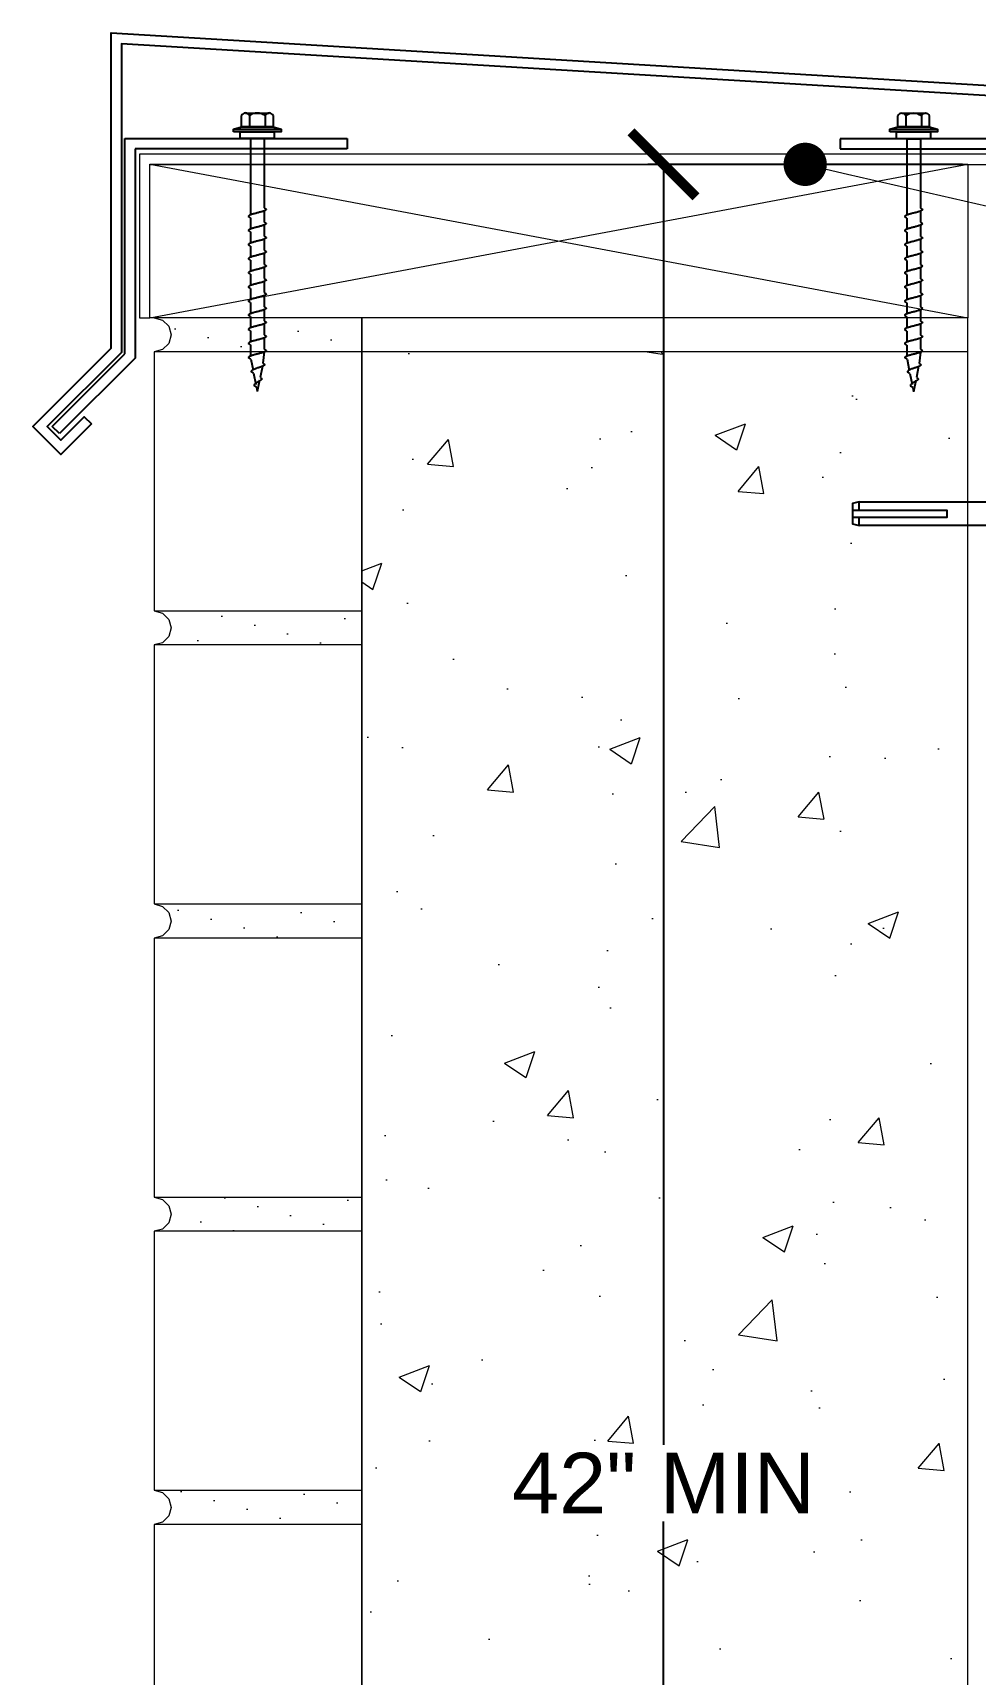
# Model space of a CAD drawing. Header units: inches. Extents: x -0.6 to 87.1, y 0 to 63.4.
# Drawn here: x -0.61 to 10.27, y 43.84 to 62.8 of the extents above; entities that cross this region are included whole.
import ezdxf
from ezdxf import colors
from ezdxf.entities.mleader import LeaderData, LeaderLine
from ezdxf.math import Vec2, Vec3

# ---------------------------------------------------------------- set-up
doc = ezdxf.new("R2010")
doc.units = ezdxf.units.IN
doc.header["$MEASUREMENT"] = 0
doc.set_wipeout_variables(frame=1)
for name, color, linetype, lineweight in [('Drainage Mat', 191, 'Continuous', 0), ('Others', 190, 'Continuous', 0), ('RT-250 HRA SYSTEM MESH', 3, 'Continuous', 0), ('Text', 20, 'Continuous', 0)]:
    doc.layers.add(name, color=color, linetype=linetype, lineweight=lineweight)
doc.layers.add('Fastener', color=94, linetype='Continuous')
doc.layers.add('Metal', color=17, linetype='Continuous', true_color=0x803345)
doc.styles.get("Standard").update_dxf_attribs({"font": 'arial.ttf'})
doc.dimstyles.get("Standard").update_dxf_attribs({"dimtxt": 0.18, "dimasz": 0.18, "dimexe": 0.18, "dimexo": 0.0625, "dimgap": 0.09, "dimtad": 0, "dimtih": 1, "dimtoh": 1, "dimdec": 4, "dimzin": 0, "dimdsep": 46, "dimtxsty": 'Standard', "dimcen": 0.09, "dimadec": 0, "dimazin": 0, "dimtfac": 1, "dimtdec": 4, "dimtofl": 0, "dimtmove": 0, "dimatfit": 3, "dimfxl": 1, "dimtolj": 1, "dimtzin": 0, "dimarcsym": 0})
pattern_1 = [(45, (0, 0), (-0.482183, 0.482183), [0, -0.393701]), (45, (-0.1019, 0.3803), (-0.482183, 0.482183), [0, -0.393701])]

# ---------------------------------------------------------------- blocks, each defined once
blk = doc.blocks.new('Ci Tools Composite Lining[1]_2', base_point=(-8.293, 48.437))
at = {"layer": 'Metal', "linetype": 'Continuous'}
for p, q in [((-9.737, 35.126), (-9.737, 37.613)), ((-9.737, 37.613), (-7.168, 37.613)), ((-7.168, 37.613), (-7.168, 37.495)), ((-9.619, 37.495), (-9.619, 35.077)), ((-7.168, 37.495), (-9.619, 37.495)), ((-10.576, 34.287), (-9.737, 35.126)), ((-9.619, 35.077), (-10.493, 34.204)), ((-10.493, 34.204), (-10.576, 34.287))]:
    blk.add_line(p, q, dxfattribs=at)
blk = doc.blocks.new('CI Tools Brick Wall Section[4]_2', base_point=(-9.4, -22.409))
at = {"linetype": 'Continuous'}
for points in [[(-7, 35.15), (-7, 35.543), (-9.4, 35.543), (-9.302, 35.517), (-9.23, 35.445), (-9.203, 35.346), (-9.23, 35.248), (-9.302, 35.176), (-9.4, 35.15)], [(-7, 31.764), (-7, 32.157), (-9.4, 32.157), (-9.302, 32.131), (-9.23, 32.059), (-9.203, 31.961), (-9.23, 31.862), (-9.302, 31.79), (-9.4, 31.764)], [(-7, 28.378), (-7, 28.772), (-9.4, 28.772), (-9.302, 28.745), (-9.23, 28.673), (-9.203, 28.575), (-9.23, 28.476), (-9.302, 28.404), (-9.4, 28.378)], [(-7, 24.992), (-7, 25.386), (-9.4, 25.386), (-9.302, 25.359), (-9.23, 25.287), (-9.203, 25.189), (-9.23, 25.091), (-9.302, 25.018), (-9.4, 24.992)], [(-7, 21.606), (-7, 22), (-9.4, 22), (-9.302, 21.974), (-9.23, 21.902), (-9.203, 21.803), (-9.23, 21.705), (-9.302, 21.633), (-9.4, 21.606)]]:
    blk.add_wipeout(points, dxfattribs=at).dxf.layer = 'Others'
at = {"layer": 'Others', "linetype": 'Continuous'}
h = blk.add_hatch(dxfattribs=at)
h.set_pattern_fill('PLASTER_0002', color=256, style=0, pattern_type=2)
h.set_pattern_definition(pattern_1)
h.paths.add_polyline_path([(-7, 35.15), (-7, 35.543), (-9.4, 35.543), (-9.302, 35.517), (-9.23, 35.445), (-9.203, 35.346), (-9.23, 35.248), (-9.302, 35.176), (-9.4, 35.15)])
h = blk.add_hatch(dxfattribs=at)
h.set_pattern_fill('PLASTER_0002', color=256, style=0, pattern_type=2)
h.set_pattern_definition(pattern_1)
h.paths.add_polyline_path([(-7, 31.764), (-7, 32.157), (-9.4, 32.157), (-9.302, 32.131), (-9.23, 32.059), (-9.203, 31.961), (-9.23, 31.862), (-9.302, 31.79), (-9.4, 31.764)])
h = blk.add_hatch(dxfattribs=at)
h.set_pattern_fill('PLASTER_0002', color=256, style=0, pattern_type=2)
h.set_pattern_definition(pattern_1)
h.paths.add_polyline_path([(-7, 28.378), (-7, 28.772), (-9.4, 28.772), (-9.302, 28.745), (-9.23, 28.673), (-9.203, 28.575), (-9.23, 28.476), (-9.302, 28.404), (-9.4, 28.378)])
h = blk.add_hatch(dxfattribs=at)
h.set_pattern_fill('PLASTER_0002', color=256, style=0, pattern_type=2)
h.set_pattern_definition(pattern_1)
h.paths.add_polyline_path([(-7, 24.992), (-7, 25.386), (-9.4, 25.386), (-9.302, 25.359), (-9.23, 25.287), (-9.203, 25.189), (-9.23, 25.091), (-9.302, 25.018), (-9.4, 24.992)])
h = blk.add_hatch(dxfattribs=at)
h.set_pattern_fill('PLASTER_0002', color=256, style=0, pattern_type=2)
h.set_pattern_definition(pattern_1)
h.paths.add_polyline_path([(-7, 21.606), (-7, 22), (-9.4, 22), (-9.302, 21.974), (-9.23, 21.902), (-9.203, 21.803), (-9.23, 21.705), (-9.302, 21.633), (-9.4, 21.606)])
for p, q in [((-9.4, 35.543), (-9.302, 35.517)), ((-9.302, 35.517), (-9.23, 35.445)), ((-7, 35.15), (-7, 35.543)), ((-9.23, 35.445), (-9.203, 35.346)), ((-9.203, 35.346), (-9.23, 35.248)), ((-9.302, 35.176), (-9.4, 35.15)), ((-7, 35.15), (-9.4, 35.15)), ((-9.4, 35.15), (-9.4, 32.157)), ((-9.23, 35.248), (-9.302, 35.176)), ((-7, 32.157), (-7, 35.15)), ((-9.4, 32.157), (-9.302, 32.131)), ((-9.4, 32.157), (-7, 32.157)), ((-9.302, 32.131), (-9.23, 32.059)), ((-9.23, 32.059), (-9.203, 31.961)), ((-7, 31.764), (-7, 32.157)), ((-9.23, 31.862), (-9.302, 31.79)), ((-9.203, 31.961), (-9.23, 31.862)), ((-9.302, 31.79), (-9.4, 31.764)), ((-7, 31.764), (-9.4, 31.764)), ((-9.4, 31.764), (-9.4, 28.772)), ((-7, 28.772), (-7, 31.764)), ((-9.4, 28.772), (-9.302, 28.745)), ((-9.4, 28.772), (-7, 28.772)), ((-9.302, 28.745), (-9.23, 28.673)), ((-9.23, 28.673), (-9.203, 28.575)), ((-7, 28.378), (-7, 28.772)), ((-9.23, 28.476), (-9.302, 28.404)), ((-9.203, 28.575), (-9.23, 28.476)), ((-9.302, 28.404), (-9.4, 28.378)), ((-7, 28.378), (-9.4, 28.378)), ((-9.4, 28.378), (-9.4, 25.386)), ((-7, 25.386), (-7, 28.378)), ((-9.4, 25.386), (-9.302, 25.359)), ((-9.4, 25.386), (-7, 25.386)), ((-9.302, 25.359), (-9.23, 25.287)), ((-9.23, 25.287), (-9.203, 25.189)), ((-7, 24.992), (-7, 25.386)), ((-9.23, 25.091), (-9.302, 25.018)), ((-9.203, 25.189), (-9.23, 25.091)), ((-9.302, 25.018), (-9.4, 24.992)), ((-7, 24.992), (-9.4, 24.992)), ((-9.4, 24.992), (-9.4, 22)), ((-7, 22), (-7, 24.992)), ((-9.4, 22), (-9.302, 21.974)), ((-9.4, 22), (-7, 22)), ((-7, 21.606), (-7, 22)), ((-9.302, 21.974), (-9.23, 21.902)), ((-9.23, 21.902), (-9.203, 21.803)), ((-9.203, 21.803), (-9.23, 21.705)), ((-9.302, 21.633), (-9.4, 21.606)), ((-9.23, 21.705), (-9.302, 21.633)), ((-7, 21.606), (-9.4, 21.606)), ((-9.4, 21.606), (-9.4, 18.614)), ((-7, 18.614), (-7, 21.606))]:
    blk.add_line(p, q, dxfattribs=at)
blk = doc.blocks.new('CI Tools Timber Member[6]_2', base_point=(-9.449, 35.543))
at = {"layer": 'Others', "linetype": 'Continuous'}
for p, q in [((-9.449, 37.315), (0, 35.543)), ((-9.449, 35.543), (0, 37.315)), ((-9.449, 35.543), (-9.449, 37.315)), ((-9.449, 37.315), (0, 37.315)), ((0, 37.315), (0, 35.543)), ((0, 35.543), (-9.449, 35.543))]:
    blk.add_line(p, q, dxfattribs=at)
blk = doc.blocks.new('Ci Tools Composite Lining[11]_2', base_point=(-0.026, 47.058))
at = {"layer": 'Metal', "linetype": 'Continuous'}
for p, q in [((1.183, 37.611), (-1.474, 37.611)), ((-1.474, 37.611), (-1.474, 37.493)), ((1.183, 33.954), (1.183, 37.611)), ((-1.474, 37.493), (1.065, 37.493)), ((1.065, 37.493), (1.065, 33.905)), ((2.244, 32.893), (1.183, 33.954)), ((1.065, 33.905), (2.161, 32.81)), ((2.161, 32.81), (2.244, 32.893))]:
    blk.add_line(p, q, dxfattribs=at)
blk = doc.blocks.new('CI Tools Screw[12]_2', base_point=(-0.628, 37.611))
at = {"layer": 'Fastener', "linetype": 'Continuous'}
for p, q in [((-0.81, 37.748), (-0.81, 37.876)), ((-0.446, 37.748), (-0.81, 37.748)), ((-0.764, 37.906), (-0.491, 37.906)), ((-0.719, 37.876), (-0.719, 37.748)), ((-0.537, 37.876), (-0.537, 37.748)), ((-0.446, 37.876), (-0.446, 37.748)), ((-0.903, 37.721), (-0.352, 37.721)), ((-0.706, 37.611), (-0.549, 37.611)), ((-0.706, 37.611), (-0.706, 36.73)), ((-0.549, 37.611), (-0.549, 36.809)), ((-0.549, 36.809), (-0.525, 36.793)), ((-0.706, 36.695), (-0.73, 36.711)), ((-0.706, 36.695), (-0.706, 36.564)), ((-0.549, 36.776), (-0.549, 36.646)), ((-0.549, 36.646), (-0.525, 36.63)), ((-0.549, 36.613), (-0.549, 36.483)), ((-0.706, 36.532), (-0.73, 36.548)), ((-0.706, 36.532), (-0.706, 36.401)), ((-0.549, 36.483), (-0.525, 36.467)), ((-0.549, 36.45), (-0.549, 36.32)), ((-0.706, 36.369), (-0.73, 36.385)), ((-0.706, 36.206), (-0.73, 36.222)), ((-0.706, 36.369), (-0.706, 36.238)), ((-0.549, 36.32), (-0.525, 36.303)), ((-0.549, 36.287), (-0.549, 36.157)), ((-0.706, 36.043), (-0.73, 36.059)), ((-0.706, 36.206), (-0.706, 36.075)), ((-0.706, 36.043), (-0.706, 35.912)), ((-0.549, 36.157), (-0.525, 36.14)), ((-0.549, 36.124), (-0.549, 35.994)), ((-0.706, 35.88), (-0.73, 35.896)), ((-0.706, 35.88), (-0.706, 35.749)), ((-0.549, 35.994), (-0.525, 35.977)), ((-0.549, 35.961), (-0.549, 35.831)), ((-0.706, 35.717), (-0.73, 35.733)), ((-0.706, 35.717), (-0.706, 35.586)), ((-0.549, 35.831), (-0.525, 35.814)), ((-0.549, 35.798), (-0.549, 35.668)), ((-0.549, 35.668), (-0.525, 35.651)), ((-0.706, 35.554), (-0.73, 35.57)), ((-0.706, 35.554), (-0.706, 35.423)), ((-0.549, 35.635), (-0.549, 35.505)), ((-0.549, 35.505), (-0.525, 35.488)), ((-0.549, 35.472), (-0.549, 35.342)), ((-0.706, 35.39), (-0.73, 35.407)), ((-0.706, 35.39), (-0.706, 35.26)), ((-0.549, 35.342), (-0.525, 35.325)), ((-0.549, 35.309), (-0.549, 35.179)), ((-0.706, 35.227), (-0.73, 35.244)), ((-0.703, 35.064), (-0.73, 35.081)), ((-0.706, 35.227), (-0.706, 35.097)), ((-0.549, 35.146), (-0.563, 35.016)), ((-0.549, 35.179), (-0.525, 35.162)), ((-0.703, 35.064), (-0.677, 34.934)), ((-0.67, 34.901), (-0.697, 34.918)), ((-0.67, 34.901), (-0.644, 34.771)), ((-0.569, 34.983), (-0.595, 34.852)), ((-0.563, 35.016), (-0.542, 34.999)), ((-0.638, 34.738), (-0.664, 34.755)), ((-0.638, 34.738), (-0.628, 34.689)), ((-0.602, 34.82), (-0.628, 34.689)), ((-0.595, 34.852), (-0.575, 34.836))]:
    blk.add_line(p, q, dxfattribs=at)
at = {"layer": 'Fastener', "linetype": 'Continuous', "flags": 128}
for points in [[(-0.903, 37.689), (-0.903, 37.721), (-0.81, 37.748), (-0.446, 37.748), (-0.352, 37.721), (-0.352, 37.689)], [(-0.431, 37.689), (-0.431, 37.611), (-0.825, 37.611), (-0.825, 37.689)]]:
    blk.add_lwpolyline(points, close=True, dxfattribs=at)
for points in [[(-0.525, 36.793), (-0.526, 36.79), (-0.527, 36.788), (-0.529, 36.786), (-0.532, 36.784), (-0.535, 36.781), (-0.539, 36.779), (-0.544, 36.777), (-0.549, 36.774), (-0.555, 36.772), (-0.562, 36.77), (-0.569, 36.768), (-0.577, 36.765), (-0.584, 36.763), (-0.593, 36.761), (-0.601, 36.759), (-0.61, 36.756), (-0.619, 36.754), (-0.628, 36.752), (-0.637, 36.75), (-0.646, 36.747), (-0.654, 36.745), (-0.663, 36.743), (-0.671, 36.741), (-0.679, 36.738), (-0.686, 36.736), (-0.694, 36.734), (-0.7, 36.731), (-0.706, 36.729), (-0.712, 36.727), (-0.716, 36.725), (-0.721, 36.722), (-0.724, 36.72), (-0.727, 36.718), (-0.729, 36.716), (-0.73, 36.713), (-0.73, 36.711)], [(-0.525, 36.63), (-0.526, 36.627), (-0.527, 36.625), (-0.529, 36.623), (-0.532, 36.621), (-0.535, 36.618), (-0.539, 36.616), (-0.544, 36.614), (-0.549, 36.611), (-0.555, 36.609), (-0.562, 36.607), (-0.569, 36.605), (-0.577, 36.602), (-0.584, 36.6), (-0.593, 36.598), (-0.601, 36.596), (-0.61, 36.593), (-0.619, 36.591), (-0.628, 36.589), (-0.637, 36.587), (-0.646, 36.584), (-0.654, 36.582), (-0.663, 36.58), (-0.671, 36.577), (-0.679, 36.575), (-0.686, 36.573), (-0.694, 36.571), (-0.7, 36.568), (-0.706, 36.566), (-0.712, 36.564), (-0.716, 36.562), (-0.721, 36.559), (-0.724, 36.557), (-0.727, 36.555), (-0.729, 36.553), (-0.73, 36.55), (-0.73, 36.548)], [(-0.525, 36.467), (-0.526, 36.464), (-0.527, 36.462), (-0.529, 36.46), (-0.532, 36.457), (-0.535, 36.455), (-0.539, 36.453), (-0.544, 36.451), (-0.549, 36.448), (-0.555, 36.446), (-0.562, 36.444), (-0.569, 36.442), (-0.577, 36.439), (-0.584, 36.437), (-0.593, 36.435), (-0.601, 36.433), (-0.61, 36.43), (-0.619, 36.428), (-0.628, 36.426), (-0.637, 36.424), (-0.646, 36.421), (-0.654, 36.419), (-0.663, 36.417), (-0.671, 36.414), (-0.679, 36.412), (-0.686, 36.41), (-0.694, 36.408), (-0.7, 36.405), (-0.706, 36.403), (-0.712, 36.401), (-0.716, 36.399), (-0.721, 36.396), (-0.724, 36.394), (-0.727, 36.392), (-0.729, 36.39), (-0.73, 36.387), (-0.73, 36.385)], [(-0.525, 36.303), (-0.526, 36.301), (-0.527, 36.299), (-0.529, 36.297), (-0.532, 36.294), (-0.535, 36.292), (-0.539, 36.29), (-0.544, 36.288), (-0.549, 36.285), (-0.555, 36.283), (-0.562, 36.281), (-0.569, 36.279), (-0.577, 36.276), (-0.584, 36.274), (-0.593, 36.272), (-0.601, 36.27), (-0.61, 36.267), (-0.619, 36.265), (-0.628, 36.263), (-0.637, 36.26), (-0.646, 36.258), (-0.654, 36.256), (-0.663, 36.254), (-0.671, 36.251), (-0.679, 36.249), (-0.686, 36.247), (-0.694, 36.245), (-0.7, 36.242), (-0.706, 36.24), (-0.712, 36.238), (-0.716, 36.236), (-0.721, 36.233), (-0.724, 36.231), (-0.727, 36.229), (-0.729, 36.227), (-0.73, 36.224), (-0.73, 36.222)], [(-0.525, 36.14), (-0.526, 36.138), (-0.527, 36.136), (-0.529, 36.134), (-0.532, 36.131), (-0.535, 36.129), (-0.539, 36.127), (-0.544, 36.125), (-0.549, 36.122), (-0.555, 36.12), (-0.562, 36.118), (-0.569, 36.116), (-0.577, 36.113), (-0.584, 36.111), (-0.593, 36.109), (-0.601, 36.106), (-0.61, 36.104), (-0.619, 36.102), (-0.628, 36.1), (-0.637, 36.097), (-0.646, 36.095), (-0.654, 36.093), (-0.663, 36.091), (-0.671, 36.088), (-0.679, 36.086), (-0.686, 36.084), (-0.694, 36.082), (-0.7, 36.079), (-0.706, 36.077), (-0.712, 36.075), (-0.716, 36.073), (-0.721, 36.07), (-0.724, 36.068), (-0.727, 36.066), (-0.729, 36.063), (-0.73, 36.061), (-0.73, 36.059)], [(-0.525, 35.977), (-0.526, 35.975), (-0.527, 35.973), (-0.529, 35.971), (-0.532, 35.968), (-0.535, 35.966), (-0.539, 35.964), (-0.544, 35.962), (-0.549, 35.959), (-0.555, 35.957), (-0.562, 35.955), (-0.569, 35.953), (-0.577, 35.95), (-0.584, 35.948), (-0.593, 35.946), (-0.601, 35.943), (-0.61, 35.941), (-0.619, 35.939), (-0.628, 35.937), (-0.637, 35.934), (-0.646, 35.932), (-0.654, 35.93), (-0.663, 35.928), (-0.671, 35.925), (-0.679, 35.923), (-0.686, 35.921), (-0.694, 35.919), (-0.7, 35.916), (-0.706, 35.914), (-0.712, 35.912), (-0.716, 35.909), (-0.721, 35.907), (-0.724, 35.905), (-0.727, 35.903), (-0.729, 35.9), (-0.73, 35.898), (-0.73, 35.896)], [(-0.525, 35.814), (-0.526, 35.812), (-0.527, 35.81), (-0.529, 35.808), (-0.532, 35.805), (-0.535, 35.803), (-0.539, 35.801), (-0.544, 35.799), (-0.549, 35.796), (-0.555, 35.794), (-0.562, 35.792), (-0.569, 35.789), (-0.577, 35.787), (-0.584, 35.785), (-0.593, 35.783), (-0.601, 35.78), (-0.61, 35.778), (-0.619, 35.776), (-0.628, 35.774), (-0.637, 35.771), (-0.646, 35.769), (-0.654, 35.767), (-0.663, 35.765), (-0.671, 35.762), (-0.679, 35.76), (-0.686, 35.758), (-0.694, 35.756), (-0.7, 35.753), (-0.706, 35.751), (-0.712, 35.749), (-0.716, 35.746), (-0.721, 35.744), (-0.724, 35.742), (-0.727, 35.74), (-0.729, 35.737), (-0.73, 35.735), (-0.73, 35.733)], [(-0.525, 35.651), (-0.526, 35.649), (-0.527, 35.647), (-0.529, 35.645), (-0.532, 35.642), (-0.535, 35.64), (-0.539, 35.638), (-0.544, 35.636), (-0.549, 35.633), (-0.555, 35.631), (-0.562, 35.629), (-0.569, 35.626), (-0.577, 35.624), (-0.584, 35.622), (-0.593, 35.62), (-0.601, 35.617), (-0.61, 35.615), (-0.619, 35.613), (-0.628, 35.611), (-0.637, 35.608), (-0.646, 35.606), (-0.654, 35.604), (-0.663, 35.602), (-0.671, 35.599), (-0.679, 35.597), (-0.686, 35.595), (-0.694, 35.592), (-0.7, 35.59), (-0.706, 35.588), (-0.712, 35.586), (-0.716, 35.583), (-0.721, 35.581), (-0.724, 35.579), (-0.727, 35.577), (-0.729, 35.574), (-0.73, 35.572), (-0.73, 35.57)], [(-0.525, 35.488), (-0.526, 35.486), (-0.527, 35.484), (-0.529, 35.482), (-0.532, 35.479), (-0.535, 35.477), (-0.539, 35.475), (-0.544, 35.472), (-0.549, 35.47), (-0.555, 35.468), (-0.562, 35.466), (-0.569, 35.463), (-0.577, 35.461), (-0.584, 35.459), (-0.593, 35.457), (-0.601, 35.454), (-0.61, 35.452), (-0.619, 35.45), (-0.628, 35.448), (-0.637, 35.445), (-0.646, 35.443), (-0.654, 35.441), (-0.663, 35.439), (-0.671, 35.436), (-0.679, 35.434), (-0.686, 35.432), (-0.694, 35.429), (-0.7, 35.427), (-0.706, 35.425), (-0.712, 35.423), (-0.716, 35.42), (-0.721, 35.418), (-0.724, 35.416), (-0.727, 35.414), (-0.729, 35.411), (-0.73, 35.409), (-0.73, 35.407)], [(-0.525, 35.325), (-0.526, 35.323), (-0.527, 35.321), (-0.529, 35.318), (-0.532, 35.316), (-0.535, 35.314), (-0.539, 35.312), (-0.544, 35.309), (-0.549, 35.307), (-0.555, 35.305), (-0.562, 35.303), (-0.569, 35.3), (-0.577, 35.298), (-0.584, 35.296), (-0.593, 35.294), (-0.601, 35.291), (-0.61, 35.289), (-0.619, 35.287), (-0.628, 35.285), (-0.637, 35.282), (-0.646, 35.28), (-0.654, 35.278), (-0.663, 35.275), (-0.671, 35.273), (-0.679, 35.271), (-0.686, 35.269), (-0.694, 35.266), (-0.7, 35.264), (-0.706, 35.262), (-0.712, 35.26), (-0.716, 35.257), (-0.721, 35.255), (-0.724, 35.253), (-0.727, 35.251), (-0.729, 35.248), (-0.73, 35.246), (-0.73, 35.244)], [(-0.525, 35.162), (-0.526, 35.16), (-0.527, 35.158), (-0.529, 35.155), (-0.532, 35.153), (-0.535, 35.151), (-0.539, 35.149), (-0.544, 35.146), (-0.549, 35.144), (-0.555, 35.142), (-0.562, 35.14), (-0.569, 35.137), (-0.577, 35.135), (-0.584, 35.133), (-0.593, 35.131), (-0.601, 35.128), (-0.61, 35.126), (-0.619, 35.124), (-0.628, 35.121), (-0.637, 35.119), (-0.646, 35.117), (-0.654, 35.115), (-0.663, 35.112), (-0.671, 35.11), (-0.679, 35.108), (-0.686, 35.106), (-0.694, 35.103), (-0.7, 35.101), (-0.706, 35.099), (-0.712, 35.097), (-0.716, 35.094), (-0.721, 35.092), (-0.724, 35.09), (-0.727, 35.088), (-0.729, 35.085), (-0.73, 35.083), (-0.73, 35.081)], [(-0.542, 34.999), (-0.543, 34.997), (-0.544, 34.995), (-0.546, 34.992), (-0.549, 34.99), (-0.552, 34.988), (-0.556, 34.986), (-0.56, 34.983), (-0.565, 34.981), (-0.57, 34.979), (-0.576, 34.977), (-0.582, 34.974), (-0.588, 34.972), (-0.594, 34.97), (-0.601, 34.968), (-0.607, 34.965), (-0.614, 34.963), (-0.621, 34.961), (-0.628, 34.958), (-0.634, 34.956), (-0.641, 34.954), (-0.647, 34.952), (-0.654, 34.949), (-0.66, 34.947), (-0.665, 34.945), (-0.67, 34.943), (-0.675, 34.94), (-0.68, 34.938), (-0.684, 34.936), (-0.687, 34.934), (-0.69, 34.931), (-0.693, 34.929), (-0.695, 34.927), (-0.696, 34.924), (-0.697, 34.922), (-0.697, 34.92), (-0.697, 34.918)], [(-0.575, 34.836), (-0.575, 34.834), (-0.576, 34.832), (-0.578, 34.829), (-0.58, 34.827), (-0.582, 34.825), (-0.584, 34.823), (-0.587, 34.82), (-0.59, 34.818), (-0.593, 34.816), (-0.597, 34.814), (-0.6, 34.811), (-0.604, 34.809), (-0.608, 34.807), (-0.612, 34.804), (-0.616, 34.802), (-0.62, 34.8), (-0.624, 34.798), (-0.628, 34.795), (-0.632, 34.793), (-0.635, 34.791), (-0.639, 34.789), (-0.642, 34.786), (-0.646, 34.784), (-0.649, 34.782), (-0.652, 34.78), (-0.654, 34.777), (-0.657, 34.775), (-0.659, 34.773), (-0.66, 34.771), (-0.662, 34.768), (-0.663, 34.766), (-0.664, 34.764), (-0.664, 34.761), (-0.665, 34.759), (-0.665, 34.757), (-0.664, 34.755)]]:
    blk.add_lwpolyline(points, dxfattribs=at)
at = {"layer": 'Fastener', "linetype": 'Continuous'}
for centre, radius, start, end in [((-0.764, 37.857), 0.0492, 22.6199, 157.3801), ((-0.628, 37.754), 0.152, 53.1301, 126.8699), ((-0.491, 37.857), 0.0492, 22.6199, 157.3801)]:
    blk.add_arc(centre, radius, start, end, dxfattribs=at)
blk = doc.blocks.new('zamac')
blk.add_wipeout([(-2.344, 0.117), (-2.266, 0.137), (0, 0.137), (0, -0.137), (-2.266, -0.137), (-2.344, -0.117)])
at = {"color": 0, "linetype": 'Continuous', "ltscale": 1.75}
blk.add_lwpolyline([(0, -0.352), (0, 0.352), (0.02, 0.352, -0.236068), (0.051, 0.336), (0.148, 0.206, -0.162278), (0.156, 0.182), (0.156, -0.182, -0.162278), (0.148, -0.206), (0.051, -0.336, -0.236068), (0.02, -0.352)], format="xyb", close=True, dxfattribs=at)
for points in [[(-2.266, 0.039), (-2.266, 0.137), (-2.344, 0.117), (-2.344, -0.117), (-2.266, -0.137), (-2.266, -0.039)], [(-2.344, -0.039), (-1.25, -0.039), (-1.25, 0.039), (-2.344, 0.039)], [(-2.266, 0.137), (0, 0.137)], [(0, -0.137), (-2.266, -0.137)]]:
    blk.add_lwpolyline(points, dxfattribs=at)
blk = doc.blocks.new('flat term')
at = {"layer": 'Fastener'}
blk.add_blockref('zamac', (476.018, 15.024), dxfattribs=at)
at = {"layer": 'Drainage Mat'}
blk.add_lwpolyline([(476.018, 13.957), (475.831, 13.957), (475.831, 16.118), (476.018, 16.118)], close=True, dxfattribs=at)
blk.add_wipeout([(476.018, 13.957), (475.831, 13.957), (475.831, 16.118), (476.018, 16.118)]).dxf.layer = 'Fastener'
blk = doc.blocks.new('_Dot')
at = {"color": 0, "linetype": 'ByBlock', "lineweight": -2}
blk.add_line((-0.5, 0), (-1, 0), dxfattribs=at)
at = {"color": 0, "linetype": 'ByBlock', "const_width": 0.5}
blk.add_lwpolyline([(-0.25, 0, 1), (0.25, 0, 1)], format="xyb", close=True, dxfattribs=at)
blk = doc.blocks.new('_ArchTick')
at = {"color": 0, "linetype": 'ByBlock', "const_width": 0.15}
blk.add_lwpolyline([(-0.5, -0.5), (0.5, 0.5)], dxfattribs=at)
blk = doc.blocks.new('*D18')
at = {"layer": 'Defpoints', "color": 0, "transparency": 16777216}
for p in [(6.672, 61.277), (10.187, 61.277), (11.208, 31.614)]:
    blk.add_point(p, dxfattribs=at)
at = {"layer": 'Text', "color": 0, "lineweight": -2, "transparency": 16777216}
for p, q in [((10.125, 61.277), (6.492, 61.277)), ((6.672, 61.277), (6.672, 46.486)), ((6.672, 31.614), (6.672, 45.603)), ((11.146, 31.614), (6.492, 31.614))]:
    blk.add_line(p, q, dxfattribs=at)
at = {"layer": 'Text', "color": 0, "lineweight": -2, "transparency": 16777216, "xscale": 0.75, "yscale": 0.75, "zscale": 0.75}
for p, rotation in [((6.672, 61.277), 90), ((6.672, 31.614), 270)]:
    blk.add_blockref('_ArchTick', p, dxfattribs=dict(at, rotation=rotation))
at = {"layer": 'Text', "color": 0, "transparency": 16777216, "insert": (6.672, 46.045), "char_height": 0.7, "attachment_point": 5}
blk.add_mtext('\\A1;42" MIN', dxfattribs=at)

msp = doc.modelspace()

# ---------------------------------------------------------------- linework, layer by layer
at = {"layer": 'Metal', "linetype": 'Continuous'}
msp.add_lwpolyline([(0.06357, 58.27812), (-0.28913, 57.92542), (-0.6123, 58.24859), (0.29263, 59.15351), (0.29263, 62.79621), (11.52812, 62.12305), (11.52812, 58.02083), (12.68473, 56.86422), (12.30929, 56.53185), (11.90786, 56.94038), (11.99211, 57.02316), (12.31495, 56.6946), (12.51246, 56.86946), (11.41001, 57.97191), (11.41001, 62.0118), (0.41074, 62.67081), (0.41074, 59.10459), (-0.44526, 58.24859), (-0.28913, 58.09245), (-0.01995, 58.36164)], close=True, dxfattribs=at)
at = {"layer": 'Others', "linetype": 'Continuous'}
for p, q in [((3.18738, 59.5054), (3.18738, 59.11169)), ((10.18738, 59.11169), (10.18738, 59.5054)), ((3.18738, 59.11169), (3.18738, 55.11169)), ((10.18738, 59.11169), (3.18738, 59.11169)), ((10.18738, 55.11169), (10.18738, 59.11169)), ((3.18738, 55.11169), (3.18738, 54.71799)), ((10.18738, 54.71799), (10.18738, 55.11169)), ((3.18738, 54.71799), (3.18738, 50.71799)), ((10.18738, 50.71799), (10.18738, 54.71799)), ((3.18738, 50.71799), (3.18738, 50.32429)), ((10.18738, 50.32429), (10.18738, 50.71799)), ((3.18738, 50.32429), (3.18738, 46.32429)), ((10.18738, 46.32429), (10.18738, 50.32429)), ((3.18738, 46.32429), (3.18738, 45.93059)), ((10.18738, 45.93059), (10.18738, 46.32429)), ((3.18738, 45.93059), (3.18738, 41.93059)), ((10.18738, 41.93059), (10.18738, 45.93059))]:
    msp.add_line(p, q, dxfattribs=at)

# ---------------------------------------------------------------- block references
at = {"layer": 'Fastener', "linetype": 'Continuous'}
msp.add_blockref('CI Tools Screw[12]_2', (9.55964, 61.57279), dxfattribs=at)
at = {"layer": 'Text', "linetype": 'Continuous'}
for name, p in [('Ci Tools Composite Lining[1]_2', (1.89473, 72.39933)), ('Ci Tools Composite Lining[11]_2', (10.16165, 71.01974))]:
    msp.add_blockref(name, p, dxfattribs=at)

# ---------------------------------------------------------------- next in the draw order: block references
at = {"layer": 'Drainage Mat'}
msp.add_blockref('flat term', (-464.82025, 42.21678), dxfattribs=at)
at = {"layer": 'Others', "linetype": 'Continuous'}
msp.add_blockref('CI Tools Brick Wall Section[4]_2', (0.78738, 1.55264), dxfattribs=at)

# ---------------------------------------------------------------- next in the draw order: hatches: boundary and pattern name
at = {"layer": 'Others'}
h = msp.add_hatch(dxfattribs=at)
h.set_pattern_fill('AR-CONC', color=256, scale=0.5, style=0)
h.set_pattern_definition([(50, (10.1874, 23.962), (3.5863, -0.31376), [0.375, -4.125]), (355, (10.1874, 23.962), (-0.69376, 3.76096), [0.3, -3.3]), (100.451, (10.4862, 23.936), (2.89254, 3.4472), [0.3187, -3.5057]), (46.184, (10.1874, 24.962), (5.3362, -0.8276), [0.5625, -6.1875]), (96.636, (10.632, 24.893), (4.6733, 4.8706), [0.47805, -5.2586]), (351.184, (10.1874, 24.962), (4.6733, 4.8706), [0.45, -4.95]), (21, (10.6874, 24.712), (2.98454, -2.0131), [0.375, -4.125]), (326, (10.6874, 24.712), (1.21658, 3.62575), [0.3, -3.3]), (71.451, (10.936, 24.5443), (4.2011, 1.61266), [0.3187, -3.5057]), (37.5, (10.1874, 23.9621), (0.0608, 1.66447), [0, -3.26, 0, -3.35, 0, -3.3125]), (7.5, (10.1874, 23.962), (1.31535, 1.97206), [0, -1.91, 0, -3.185, 0, -1.2625]), (327.5, (9.0724, 23.9621), (2.66911, -0.112774), [0, -1.25, 0, -3.9, 0, -5.175]), (317.5, (8.5724, 23.962), (2.91593, 0.50052), [0, -1.625, 0, -2.59, 0, -3.675])])
h.paths.add_polyline_path([(3.18738, 23.96209), (10.18738, 23.96209), (10.18738, 59.11169), (3.18738, 59.11169)])

# ---------------------------------------------------------------- next in the draw order: linework, layer by layer
msp.add_lwpolyline([(3.18738, 23.96209), (10.18738, 23.96209), (10.18738, 59.11169), (3.18738, 59.11169)], close=True, dxfattribs=at)
at = {"layer": 'RT-250 HRA SYSTEM MESH', "linetype": 'Continuous'}
msp.add_lwpolyline([(11.21316, 59.5054), (11.21316, 61.39516), (0.62064, 61.39516), (0.62064, 59.5054), (0.73875, 59.5054), (0.73875, 61.27705), (11.09505, 61.27705), (11.09505, 59.5054)], close=True, dxfattribs=at)

# ---------------------------------------------------------------- next in the draw order: block references
at = {"layer": 'Text', "linetype": 'Continuous'}
for name, p in [('CI Tools Screw[12]_2', (1.97979, 61.57508)), ('CI Tools Timber Member[6]_2', (0.73857, 59.5054))]:
    msp.add_blockref(name, p, dxfattribs=at)

# ---------------------------------------------------------------- next in the draw order: dimensions: what is measured, and where the dimension line sits
at = {"layer": 'Text'}
dim = msp.add_linear_dim(base=(6.6715, 61.27705), p1=(11.20828, 31.61438), p2=(10.18738, 61.27705), angle=90, text='42" MIN', dimstyle='Standard', override={"dimtxt": 0.7, "dimasz": 0.75, "dimblk1": 'ArchTick', "dimblk2": 'ArchTick', "dimsah": 1}, dxfattribs=at)
dim.commit()
dim.dimension.update_dxf_attribs({"geometry": '*D18', "text_midpoint": (6.6715, 46.04457), "dimtype": 160})

# ---------------------------------------------------------------- next in the draw order: leaders
ml = msp.add_multileader_mtext('Standard', dxfattribs=at)
ml.set_content('RAM SHEILD 60 HT', color=256)
ml.set_leader_properties(color=256, lineweight=0)
ml.set_arrow_properties(name='DOT')
ml.build(insert=Vec2(0, 0))
ml.multileader.update_dxf_attribs({"text_left_attachment_type": 2, "text_right_attachment_type": 2, "dogleg_length": 0.36, "arrow_head_size": 0.5})
ctx = ml.context
ctx.base_point, ctx.char_height, ctx.arrow_head_size, ctx.landing_gap_size, ctx.plane_origin = Vec3(21.21698, 59.00003), 0.72, 0.5, 0.36, Vec3(6.84264, 61.33011)
ctx.left_attachment, ctx.right_attachment = 2, 2
notes = []
notes.append((ctx, [(1, (1, 1, 0), (18.21698, 59.00003), (1, 0), 3, [(0, [(8.30819, 61.27705)], 0, [])])]))
ctx.mtext.insert, ctx.mtext.flow_direction = Vec3(21.57698, 59.37255), 5
for ctx, leaders in notes:
    for number, flags, end, landing, length, lines in leaders:
        leader = LeaderData()
        leader.index, (leader.has_last_leader_line, leader.has_dogleg_vector, leader.attachment_direction) = number, flags
        leader.last_leader_point, leader.dogleg_vector, leader.dogleg_length = Vec3(end), Vec3(landing), length
        for number, points, colour, breaks in lines:
            line = LeaderLine()
            line.index, line.vertices, line.color, line.breaks = number, Vec3.list(points), colors.encode_raw_color(colour), breaks
            leader.lines.append(line)
        ctx.leaders.append(leader)

doc.saveas('drawing.dxf')
